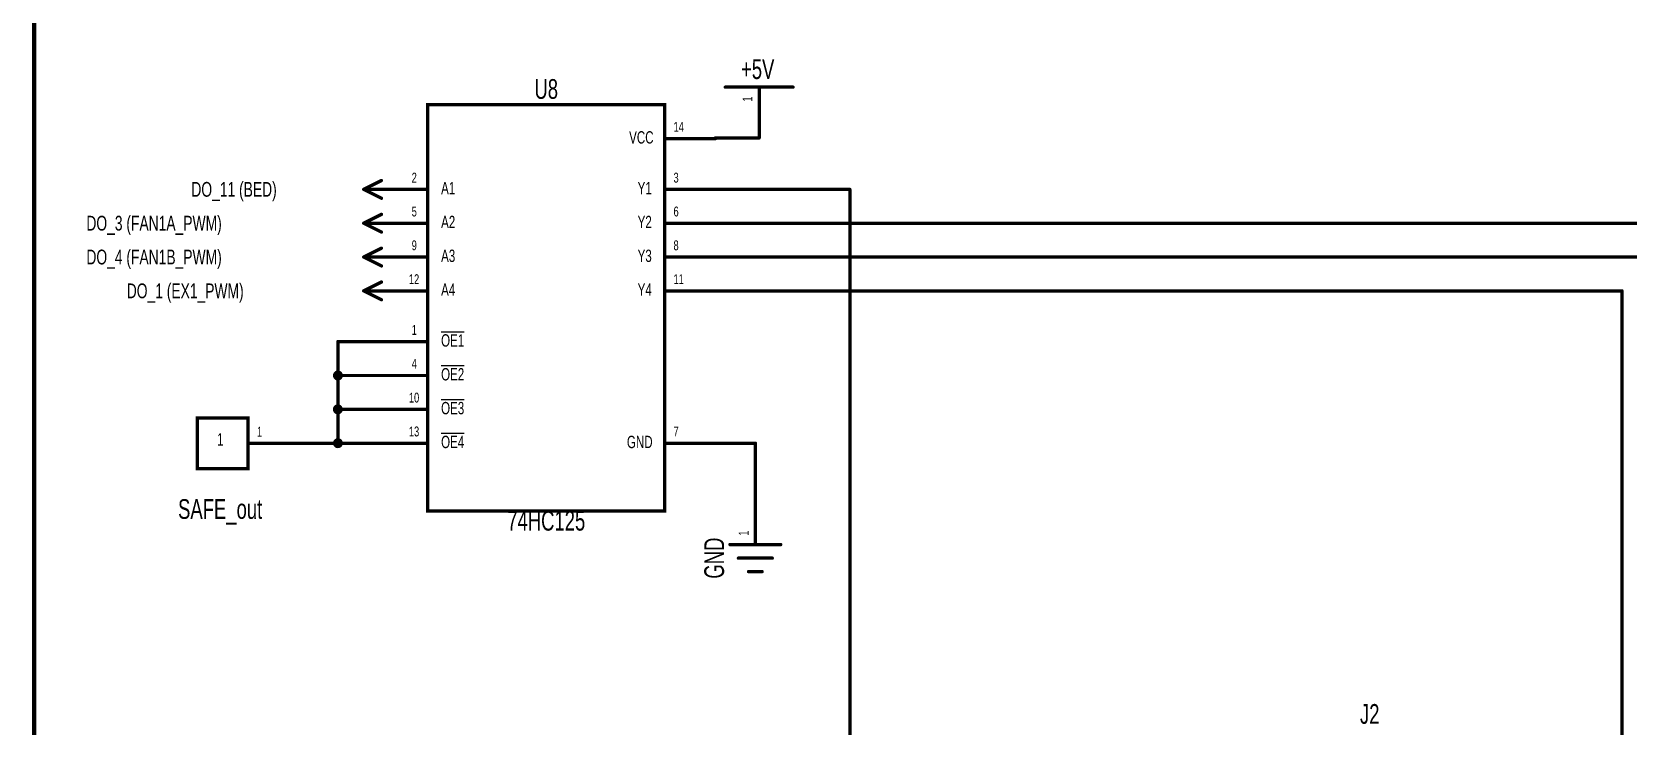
# Model space of a CAD drawing. Extents: x -0.2 to 11.3, y -0.6 to 7.5.
# Drawn here: x -0.241 to 4.476, y 2.422 to 4.473 of the extents above; entities that cross this region are included whole.
import ezdxf
from ezdxf.enums import TextEntityAlignment as Align

# ---------------------------------------------------------------- set-up
doc = ezdxf.new("R2010")
doc.units = 0
for name, color, linetype in [('Element', 253, 'CONTINUOUS'), ('Net', 50, 'CONTINUOUS'), ('Pin', 50, 'CONTINUOUS'), ('Titles', 253, 'CONTINUOUS')]:
    doc.layers.add(name, color=color, linetype=linetype)

msp = doc.modelspace()

# ---------------------------------------------------------------- linework, layer by layer
at = {"layer": 'Element', "linetype": 'CONTINUOUS', "const_width": 0.0049}
for points in [[(1.8053, 4.3095, 1), (1.8103, 4.3095, 1), (1.8053, 4.3095, 1)], [(2.0053, 4.3095, 1), (2.0103, 4.3095, 1), (2.0053, 4.3095, 1)], [(1.819, 2.9578, 1), (1.824, 2.9578, 1), (1.819, 2.9578, 1)], [(1.969, 2.9578, 1), (1.974, 2.9578, 1), (1.969, 2.9578, 1)], [(1.844, 2.9178, 1), (1.849, 2.9178, 1), (1.844, 2.9178, 1)], [(1.874, 2.8778, 1), (1.879, 2.8778, 1), (1.874, 2.8778, 1)], [(1.914, 2.8778, 1), (1.919, 2.8778, 1), (1.914, 2.8778, 1)], [(1.944, 2.9178, 1), (1.949, 2.9178, 1), (1.944, 2.9178, 1)]]:
    msp.add_lwpolyline(points, format="xyb", dxfattribs=at)
at = {"layer": 'Element', "linetype": 'CONTINUOUS', "const_width": 0.0098}
for points in [[(1.8078, 4.3095), (2.0078, 4.3095)], [(0.9285, 4.2574), (1.6285, 4.2574), (1.6285, 3.0574), (0.9285, 3.0574), (0.9285, 4.2574)], [(0.2474, 3.3319), (0.3973, 3.3319), (0.3973, 3.1819), (0.2474, 3.1819), (0.2474, 3.3319)], [(1.8215, 2.9578), (1.9715, 2.9578)], [(1.8465, 2.9178), (1.9465, 2.9178)], [(1.8765, 2.8778), (1.9165, 2.8778)]]:
    msp.add_lwpolyline(points, dxfattribs=at)
at = {"layer": 'Net', "linetype": 'CONTINUOUS', "const_width": 0.0049}
for points in [[(1.776, 4.1595, 1), (1.7809, 4.1595, 1), (1.776, 4.1595, 1)], [(1.9053, 4.1595, 1), (1.9103, 4.1595, 1), (1.9053, 4.1595, 1)], [(1.776, 4.0074, 1), (1.7809, 4.0074, 1), (1.776, 4.0074, 1)], [(2.1733, 4.0074, 1), (2.1782, 4.0074, 1), (2.1733, 4.0074, 1)], [(2.1733, 4.0074, 1), (2.1782, 4.0074, 1), (2.1733, 4.0074, 1)], [(1.776, 3.9074, 1), (1.7809, 3.9074, 1), (1.776, 3.9074, 1)], [(1.776, 3.8074, 1), (1.7809, 3.8074, 1), (1.776, 3.8074, 1)], [(1.776, 3.7074, 1), (1.7809, 3.7074, 1), (1.776, 3.7074, 1)], [(4.4552, 3.7074, 1), (4.4601, 3.7074, 1), (4.4552, 3.7074, 1)], [(4.4552, 3.7074, 1), (4.4601, 3.7074, 1), (4.4552, 3.7074, 1)], [(0.6603, 3.5574, 1), (0.6652, 3.5574, 1), (0.6603, 3.5574, 1)], [(0.6603, 3.5574, 1), (0.6652, 3.5574, 1), (0.6603, 3.5574, 1)], [(0.776, 3.5574, 1), (0.7809, 3.5574, 1), (0.776, 3.5574, 1)], [(0.6504, 3.4574, 1), (0.6554, 3.4574, 1), (0.6504, 3.4574, 1)], [(0.6603, 3.4574, 1), (0.6652, 3.4574, 1), (0.6603, 3.4574, 1)], [(0.6603, 3.4574, 1), (0.6652, 3.4574, 1), (0.6603, 3.4574, 1)], [(0.6603, 3.4574, 1), (0.6652, 3.4574, 1), (0.6603, 3.4574, 1)], [(0.776, 3.4574, 1), (0.7809, 3.4574, 1), (0.776, 3.4574, 1)], [(0.6504, 3.3574, 1), (0.6554, 3.3574, 1), (0.6504, 3.3574, 1)], [(0.6603, 3.3574, 1), (0.6652, 3.3574, 1), (0.6603, 3.3574, 1)], [(0.776, 3.3574, 1), (0.7809, 3.3574, 1), (0.776, 3.3574, 1)], [(0.5449, 3.2574, 1), (0.5498, 3.2574, 1), (0.5449, 3.2574, 1)], [(0.6504, 3.2574, 1), (0.6554, 3.2574, 1), (0.6504, 3.2574, 1)], [(0.6603, 3.2574, 1), (0.6652, 3.2574, 1), (0.6603, 3.2574, 1)], [(0.6603, 3.2574, 1), (0.6652, 3.2574, 1), (0.6603, 3.2574, 1)], [(0.6603, 3.2574, 1), (0.6652, 3.2574, 1), (0.6603, 3.2574, 1)], [(0.776, 3.2574, 1), (0.7809, 3.2574, 1), (0.776, 3.2574, 1)], [(1.776, 3.2574, 1), (1.7809, 3.2574, 1), (1.776, 3.2574, 1)], [(1.894, 3.2574, 1), (1.899, 3.2574, 1), (1.894, 3.2574, 1)], [(1.894, 3.2574, 1), (1.899, 3.2574, 1), (1.894, 3.2574, 1)], [(1.894, 3.1078, 1), (1.899, 3.1078, 1), (1.894, 3.1078, 1)]]:
    msp.add_lwpolyline(points, format="xyb", dxfattribs=at)
at = {"layer": 'Net', "linetype": 'CONTINUOUS', "const_width": 0.0098}
for points in [[(1.7785, 4.1595), (1.9078, 4.1595)], [(1.7785, 4.0074), (2.1758, 4.0074)], [(2.1758, 4.0074), (2.1758, 2.1087)], [(1.7785, 3.9074), (5.4584, 3.9074)], [(1.7785, 3.8074), (4.6204, 3.8074)], [(1.7785, 3.7074), (4.4576, 3.7074)], [(4.4576, 3.7074), (4.4576, 1.2413)], [(0.6627, 3.4574), (0.6627, 3.5574)], [(0.6627, 3.5574), (0.7785, 3.5574)], [(0.6529, 3.4574), (0.6534, 3.4543), (0.6548, 3.4516), (0.657, 3.4494), (0.6597, 3.448), (0.6627, 3.4475), (0.6658, 3.448), (0.6685, 3.4494), (0.6707, 3.4516), (0.6721, 3.4543), (0.6726, 3.4574), (0.6721, 3.4604), (0.6707, 3.4632), (0.6685, 3.4654), (0.6658, 3.4668), (0.6627, 3.4672), (0.6597, 3.4668), (0.657, 3.4654), (0.6548, 3.4632), (0.6534, 3.4604), (0.6529, 3.4574)], [(0.6627, 3.2574), (0.6627, 3.4574)], [(0.6627, 3.4574), (0.7785, 3.4574)], [(0.6529, 3.3574), (0.6534, 3.3543), (0.6548, 3.3516), (0.657, 3.3494), (0.6597, 3.348), (0.6627, 3.3475), (0.6658, 3.348), (0.6685, 3.3494), (0.6707, 3.3516), (0.6721, 3.3543), (0.6726, 3.3574), (0.6721, 3.3604), (0.6707, 3.3632), (0.6685, 3.3654), (0.6658, 3.3668), (0.6627, 3.3672), (0.6597, 3.3668), (0.657, 3.3654), (0.6548, 3.3632), (0.6534, 3.3604), (0.6529, 3.3574)], [(0.7785, 3.3574), (0.6627, 3.3574)], [(0.6627, 3.2574), (0.5473, 3.2574)], [(0.6529, 3.2574), (0.6534, 3.2543), (0.6548, 3.2516), (0.657, 3.2494), (0.6597, 3.248), (0.6627, 3.2475), (0.6658, 3.248), (0.6685, 3.2494), (0.6707, 3.2516), (0.6721, 3.2543), (0.6726, 3.2574), (0.6721, 3.2604), (0.6707, 3.2632), (0.6685, 3.2654), (0.6658, 3.2668), (0.6627, 3.2672), (0.6597, 3.2668), (0.657, 3.2654), (0.6548, 3.2632), (0.6534, 3.2604), (0.6529, 3.2574)], [(0.7785, 3.2574), (0.6627, 3.2574)], [(1.7785, 3.2574), (1.8965, 3.2574)], [(1.8965, 3.2574), (1.8965, 3.1078)]]:
    msp.add_lwpolyline(points, dxfattribs=at)
at = {"layer": 'Pin', "linetype": 'CONTINUOUS', "const_width": 0.0049}
for points in [[(1.9053, 4.3095, 1), (1.9103, 4.3095, 1), (1.9053, 4.3095, 1)], [(1.626, 4.1574, 1), (1.6309, 4.1574, 1), (1.626, 4.1574, 1)], [(1.776, 4.1574, 1), (1.7809, 4.1574, 1), (1.776, 4.1574, 1)], [(1.9053, 4.1595, 1), (1.9103, 4.1595, 1), (1.9053, 4.1595, 1)], [(0.7366, 4.0074, 1), (0.7416, 4.0074, 1), (0.7366, 4.0074, 1)], [(0.7366, 4.0074, 1), (0.7416, 4.0074, 1), (0.7366, 4.0074, 1)], [(0.7366, 4.0074, 1), (0.7416, 4.0074, 1), (0.7366, 4.0074, 1)], [(0.776, 4.0074, 1), (0.7809, 4.0074, 1), (0.776, 4.0074, 1)], [(0.776, 4.0074, 1), (0.7809, 4.0074, 1), (0.776, 4.0074, 1)], [(0.7891, 4.0336, 1), (0.794, 4.0336, 1), (0.7891, 4.0336, 1)], [(0.926, 4.0074, 1), (0.9309, 4.0074, 1), (0.926, 4.0074, 1)], [(1.626, 4.0074, 1), (1.6309, 4.0074, 1), (1.626, 4.0074, 1)], [(1.776, 4.0074, 1), (1.7809, 4.0074, 1), (1.776, 4.0074, 1)], [(0.7891, 3.9811, 1), (0.794, 3.9811, 1), (0.7891, 3.9811, 1)], [(0.7891, 3.9336, 1), (0.794, 3.9336, 1), (0.7891, 3.9336, 1)], [(0.7366, 3.9074, 1), (0.7416, 3.9074, 1), (0.7366, 3.9074, 1)], [(0.7366, 3.9074, 1), (0.7416, 3.9074, 1), (0.7366, 3.9074, 1)], [(0.7366, 3.9074, 1), (0.7416, 3.9074, 1), (0.7366, 3.9074, 1)], [(0.776, 3.9074, 1), (0.7809, 3.9074, 1), (0.776, 3.9074, 1)], [(0.776, 3.9074, 1), (0.7809, 3.9074, 1), (0.776, 3.9074, 1)], [(0.7891, 3.8811, 1), (0.794, 3.8811, 1), (0.7891, 3.8811, 1)], [(0.926, 3.9074, 1), (0.9309, 3.9074, 1), (0.926, 3.9074, 1)], [(1.626, 3.9074, 1), (1.6309, 3.9074, 1), (1.626, 3.9074, 1)], [(1.776, 3.9074, 1), (1.7809, 3.9074, 1), (1.776, 3.9074, 1)], [(0.7891, 3.8336, 1), (0.794, 3.8336, 1), (0.7891, 3.8336, 1)], [(0.7366, 3.8074, 1), (0.7416, 3.8074, 1), (0.7366, 3.8074, 1)], [(0.7366, 3.8074, 1), (0.7416, 3.8074, 1), (0.7366, 3.8074, 1)], [(0.7366, 3.8074, 1), (0.7416, 3.8074, 1), (0.7366, 3.8074, 1)], [(0.776, 3.8074, 1), (0.7809, 3.8074, 1), (0.776, 3.8074, 1)], [(0.776, 3.8074, 1), (0.7809, 3.8074, 1), (0.776, 3.8074, 1)], [(0.7891, 3.7811, 1), (0.794, 3.7811, 1), (0.7891, 3.7811, 1)], [(0.926, 3.8074, 1), (0.9309, 3.8074, 1), (0.926, 3.8074, 1)], [(1.626, 3.8074, 1), (1.6309, 3.8074, 1), (1.626, 3.8074, 1)], [(1.776, 3.8074, 1), (1.7809, 3.8074, 1), (1.776, 3.8074, 1)], [(0.7891, 3.7336, 1), (0.794, 3.7336, 1), (0.7891, 3.7336, 1)], [(0.7366, 3.7074, 1), (0.7416, 3.7074, 1), (0.7366, 3.7074, 1)], [(0.7366, 3.7074, 1), (0.7416, 3.7074, 1), (0.7366, 3.7074, 1)], [(0.7366, 3.7074, 1), (0.7416, 3.7074, 1), (0.7366, 3.7074, 1)], [(0.776, 3.7074, 1), (0.7809, 3.7074, 1), (0.776, 3.7074, 1)], [(0.776, 3.7074, 1), (0.7809, 3.7074, 1), (0.776, 3.7074, 1)], [(0.7891, 3.6811, 1), (0.794, 3.6811, 1), (0.7891, 3.6811, 1)], [(0.926, 3.7074, 1), (0.9309, 3.7074, 1), (0.926, 3.7074, 1)], [(1.626, 3.7074, 1), (1.6309, 3.7074, 1), (1.626, 3.7074, 1)], [(1.776, 3.7074, 1), (1.7809, 3.7074, 1), (1.776, 3.7074, 1)], [(0.776, 3.5574, 1), (0.7809, 3.5574, 1), (0.776, 3.5574, 1)], [(0.926, 3.5574, 1), (0.9309, 3.5574, 1), (0.926, 3.5574, 1)], [(0.776, 3.4574, 1), (0.7809, 3.4574, 1), (0.776, 3.4574, 1)], [(0.926, 3.4574, 1), (0.9309, 3.4574, 1), (0.926, 3.4574, 1)], [(0.776, 3.3574, 1), (0.7809, 3.3574, 1), (0.776, 3.3574, 1)], [(0.926, 3.3574, 1), (0.9309, 3.3574, 1), (0.926, 3.3574, 1)], [(0.3949, 3.2569, 1), (0.3998, 3.2569, 1), (0.3949, 3.2569, 1)], [(0.5449, 3.2569, 1), (0.5498, 3.2569, 1), (0.5449, 3.2569, 1)], [(0.776, 3.2574, 1), (0.7809, 3.2574, 1), (0.776, 3.2574, 1)], [(0.926, 3.2574, 1), (0.9309, 3.2574, 1), (0.926, 3.2574, 1)], [(1.626, 3.2574, 1), (1.6309, 3.2574, 1), (1.626, 3.2574, 1)], [(1.776, 3.2574, 1), (1.7809, 3.2574, 1), (1.776, 3.2574, 1)], [(1.894, 3.1078, 1), (1.899, 3.1078, 1), (1.894, 3.1078, 1)], [(1.894, 2.9578, 1), (1.899, 2.9578, 1), (1.894, 2.9578, 1)]]:
    msp.add_lwpolyline(points, format="xyb", dxfattribs=at)
at = {"layer": 'Pin', "linetype": 'CONTINUOUS', "const_width": 0.0098}
for points in [[(1.9078, 4.3095), (1.9078, 4.1595)], [(1.6285, 4.1574), (1.7785, 4.1574)], [(0.7916, 4.0336), (0.7391, 4.0074)], [(0.7916, 3.9811), (0.7391, 4.0074)], [(0.7785, 4.0074), (0.7391, 4.0074)], [(0.9285, 4.0074), (0.7785, 4.0074)], [(1.6285, 4.0074), (1.7785, 4.0074)], [(0.7916, 3.9336), (0.7391, 3.9074)], [(0.7916, 3.8811), (0.7391, 3.9074)], [(0.7785, 3.9074), (0.7391, 3.9074)], [(0.9285, 3.9074), (0.7785, 3.9074)], [(1.6285, 3.9074), (1.7785, 3.9074)], [(0.7916, 3.8336), (0.7391, 3.8074)], [(0.7916, 3.7811), (0.7391, 3.8074)], [(0.7785, 3.8074), (0.7391, 3.8074)], [(0.9285, 3.8074), (0.7785, 3.8074)], [(1.6285, 3.8074), (1.7785, 3.8074)], [(0.7916, 3.7336), (0.7391, 3.7074)], [(0.7916, 3.6811), (0.7391, 3.7074)], [(0.7785, 3.7074), (0.7391, 3.7074)], [(0.9285, 3.7074), (0.7785, 3.7074)], [(1.6285, 3.7074), (1.7785, 3.7074)], [(0.9285, 3.5574), (0.7785, 3.5574)], [(0.9285, 3.4574), (0.7785, 3.4574)], [(0.9285, 3.3574), (0.7785, 3.3574)], [(0.3973, 3.2569), (0.5473, 3.2569)], [(0.9285, 3.2574), (0.7785, 3.2574)], [(1.6285, 3.2574), (1.7785, 3.2574)], [(1.8965, 2.9578), (1.8965, 3.1078)]]:
    msp.add_lwpolyline(points, dxfattribs=at)
at = {"layer": 'Titles', "linetype": 'CONTINUOUS', "const_width": 0.0131}
msp.add_lwpolyline([(11.2581, -0.5907), (-0.2349, -0.5907), (-0.2349, 7.4773), (11.2581, 7.4773), (11.2581, -0.5907)], dxfattribs=at)

# ---------------------------------------------------------------- texts
at = {"layer": 'Element', "width": 0.7}
for s, p in [('+5V', (1.9034, 4.316)), ('U8', (1.2785, 4.2574)), ('SAFE_out', (0.3148, 3.0163)), ('J2', (3.7121, 2.4107))]:
    msp.add_text(s, height=0.0583, dxfattribs=at).set_placement(p, align=Align.BOTTOM_CENTER)
msp.add_text('74HC125', height=0.0583, dxfattribs=at).set_placement((1.2785, 3.0574), align=Align.TOP_CENTER)
msp.add_text('GND', height=0.0583, rotation=90, dxfattribs=at).set_placement((1.8215, 2.9178), align=Align.BOTTOM_CENTER)
at = {"layer": 'Pin', "width": 0.7}
for p in [(1.8586, 4.2668), (1.8473, 2.984)]:
    msp.add_text('1', height=0.0292, rotation=90, dxfattribs=at).set_placement(p, align=Align.TOP_LEFT)
for s, height, p in [('14', 0.0292, (1.6547, 4.2066)), ('VCC', 0.0365, (1.5235, 4.1793)), ('2', 0.0292, (0.8809, 4.0566)), ('3', 0.0292, (1.6547, 4.0566)), ('DO_11 (BED)', 0.0437, (0.2297, 4.0293)), ('A1', 0.0365, (0.9678, 4.0293)), ('Y1', 0.0365, (1.5486, 4.0293)), ('DO_3 (FAN1A_PWM)', 0.0437, (-0.0805, 3.9293)), ('5', 0.0292, (0.8809, 3.9566)), ('A2', 0.0365, (0.9678, 3.9293)), ('Y2', 0.0365, (1.5486, 3.9293)), ('6', 0.0292, (1.6547, 3.9566)), ('DO_4 (FAN1B_PWM)', 0.0437, (-0.0805, 3.8293)), ('9', 0.0292, (0.8809, 3.8566)), ('A3', 0.0365, (0.9678, 3.8293)), ('Y3', 0.0365, (1.5486, 3.8293)), ('8', 0.0292, (1.6547, 3.8566)), ('DO_1 (EX1_PWM)', 0.0437, (0.0388, 3.7293)), ('12', 0.0292, (0.8727, 3.7566)), ('A4', 0.0365, (0.9678, 3.7293)), ('Y4', 0.0365, (1.5486, 3.7293)), ('11', 0.0292, (1.6547, 3.7566)), ('1', 0.0292, (0.8809, 3.6066)), ('%%oOE1', 0.0365, (0.9678, 3.5793)), ('4', 0.0292, (0.8809, 3.5066)), ('%%oOE2', 0.0365, (0.9678, 3.4793)), ('10', 0.0292, (0.8727, 3.4066)), ('%%oOE3', 0.0365, (0.9678, 3.3793)), ('1', 0.0292, (0.4236, 3.3061)), ('13', 0.0292, (0.8727, 3.3066)), ('7', 0.0292, (1.6547, 3.3066)), ('1', 0.0365, (0.3057, 3.2869)), ('%%oOE4', 0.0365, (0.9678, 3.2793)), ('GND', 0.0365, (1.5169, 3.2793))]:
    msp.add_text(s, height=height, dxfattribs=at).set_placement(p, align=Align.TOP_LEFT)

doc.saveas('drawing.dxf')
